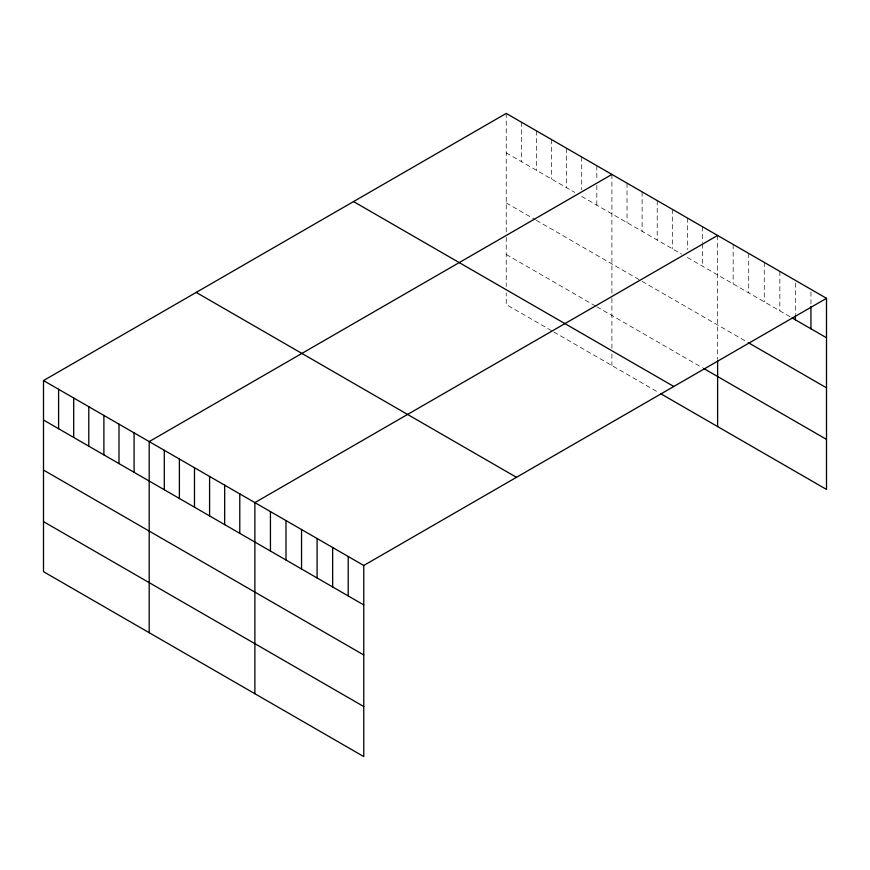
<?xml version="1.0" encoding="UTF-8"?>
<svg xmlns="http://www.w3.org/2000/svg" width="870" height="870" viewBox="0 0 870 870"><rect width="100%" height="100%" fill="white"/><g stroke="black" fill="none" stroke-linecap="round" stroke-linejoin="round"><path stroke-width="0.65" stroke-dasharray="4.35 3.26" d="M506.231 152.859L574.755 192.422M581.725 196.446L681.601 254.116M687.409 257.466L790.939 317.245M506.231 202.917L535.267 219.675M536.42 220.349L640.951 280.695M642.114 281.369L747.613 342.269M506.231 254.475L595.656 306.109M596.82 306.784L702.514 367.803M551.526 330.676L506.231 304.522L506.231 292.972M553.842 332.025L657.209 391.696M810.949 291.972L810.949 305.12M795.387 282.989L795.387 314.548M779.835 271.375L779.835 310.829M764.273 262.392L764.273 301.846M748.722 253.409L748.722 292.864M733.16 244.437L733.16 283.881M717.609 235.455L717.609 359.332M702.514 226.733L702.514 242.512M702.514 243.828L702.514 266.187M687.409 218.022L687.409 249.581M672.314 209.3L672.314 248.755M657.209 200.578L657.209 240.033M642.114 191.868L642.114 231.322M627.02 183.146L627.02 222.6M611.914 174.435L611.914 294.343M611.914 298.312L611.914 348.859M611.914 353.992L611.914 365.541M596.82 165.713L596.82 180.177M596.82 185.44L596.82 205.168M581.725 157.002L581.725 189.877M566.62 148.281L566.62 187.735M551.526 139.559L551.526 179.013M536.42 130.848L536.42 170.302M521.326 122.126L521.326 161.581M506.231 113.415L506.231 233.323M506.231 237.292L506.231 286.556"/><path stroke-width="1.3" d="M826.5 298.323L363.769 565.478L363.769 756.585L43.5 571.677L43.5 380.571L506.231 113.415L826.5 298.323L826.5 489.429L660.7 393.708M611.914 174.435L149.194 441.59L149.194 632.697M717.609 235.455L254.877 502.61L254.877 693.716M792.059 317.887L826.5 337.767M748.722 342.91L826.5 387.824M703.667 368.467L826.5 439.383M353.524 201.568L673.804 386.476M196.196 292.407L516.476 477.315M43.5 380.571L363.769 565.478M43.5 420.014L363.769 604.922M43.5 470.061L363.769 654.969M43.5 521.63L363.769 706.538M810.949 306.436L810.949 328.795M795.387 315.864L795.387 319.812M717.609 360.648L717.609 426.561M348.217 556.495L348.217 595.939M332.655 547.513L332.655 586.967M317.104 538.53L317.104 577.985M301.553 529.547L301.553 569.002M285.991 520.564L285.991 560.019M270.44 511.582L270.44 551.036M239.783 493.888L239.783 533.343M224.677 485.166L224.677 524.621M209.583 476.455L209.583 515.91M194.488 467.734L194.488 507.188M179.383 459.023L179.383 498.466M164.289 450.301L164.289 489.756M134.089 432.868L134.089 472.323M118.994 424.147L118.994 463.601M103.889 415.436L103.889 454.89M88.794 406.714L88.794 446.169M73.7 398.003L73.7 437.447M58.594 389.281L58.594 428.736"/></g></svg>
